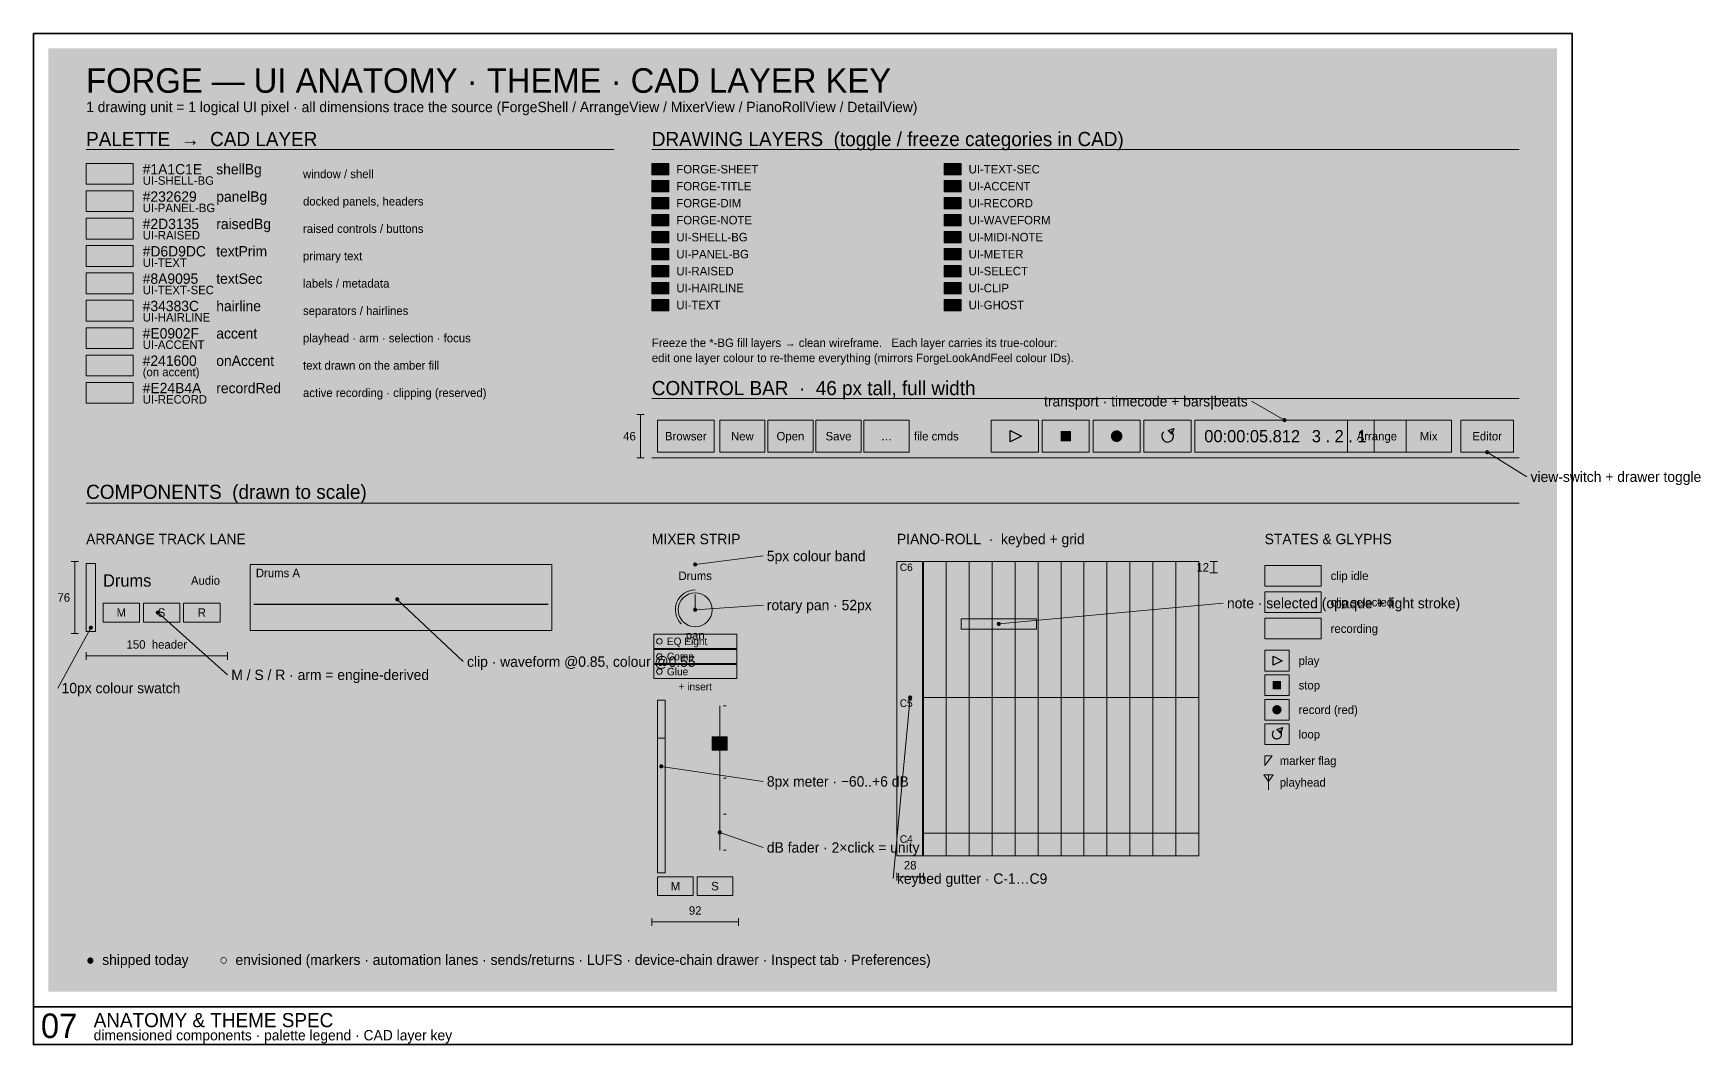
# Model space of a CAD drawing. Extents: x -16 to 3552, y -6016 to 16.
# Drawn here: x 1784 to 3552, y -4776 to -3704 of the extents above; entities that cross this region are included whole.
import ezdxf
from ezdxf.enums import TextEntityAlignment as Align

# ---------------------------------------------------------------- set-up
doc = ezdxf.new("R2010")
doc.units = 0
for name, color, linetype, lineweight, true_color in [('FORGE-DIM', 7, 'Continuous', 9, 0x9aa2a8), ('FORGE-NOTE', 7, 'Continuous', 13, 0x4fa3c7), ('FORGE-SHEET', 7, 'Continuous', 35, 0x9aa2a8), ('UI-ACCENT', 7, 'Continuous', 18, 0xe0902f), ('UI-CLIP', 7, 'Continuous', 13, 0x2d3135), ('UI-GHOST', 7, 'Continuous', 9, 0x555c62), ('UI-HAIRLINE', 7, 'Continuous', 9, 0x34383c), ('UI-RECORD', 7, 'Continuous', 18, 0xe24b4a)]:
    doc.layers.add(name, color=color, linetype=linetype, lineweight=lineweight, true_color=true_color)
for name, color, linetype, true_color in [('FORGE-TITLE', 7, 'Continuous', 0xd6d9dc), ('UI-METER', 7, 'Continuous', 0x57a963), ('UI-MIDI-NOTE', 7, 'Continuous', 0xe0902f), ('UI-PANEL-BG', 7, 'Continuous', 0x232629), ('UI-RAISED', 7, 'Continuous', 0x2d3135), ('UI-SHELL-BG', 7, 'Continuous', 0x1a1c1e), ('UI-TEXT', 7, 'Continuous', 0xd6d9dc), ('UI-TEXT-SEC', 7, 'Continuous', 0x8a9095), ('UI-WAVEFORM', 7, 'Continuous', 0x707b84)]:
    doc.layers.add(name, color=color, linetype=linetype, true_color=true_color)

msp = doc.modelspace()

# ---------------------------------------------------------------- hatches: boundary and pattern name
at = {"layer": 'FORGE-NOTE'}
h = msp.add_hatch(color=256, dxfattribs=at)
h.dxf.hatch_style = 1
edge = h.paths.add_edge_path()
edge.add_arc((3111, -4114), 2.2, 0, 360)
h = msp.add_hatch(color=256, dxfattribs=at)
h.dxf.hatch_style = 1
edge = h.paths.add_edge_path()
edge.add_arc((3326, -4148), 2.2, 0, 360)
h = msp.add_hatch(color=256, dxfattribs=at)
h.dxf.hatch_style = 1
edge = h.paths.add_edge_path()
edge.add_arc((2486, -4267), 2.2, 0, 360)
h = msp.add_hatch(color=256, dxfattribs=at)
h.dxf.hatch_style = 1
edge = h.paths.add_edge_path()
edge.add_arc((2170, -4304), 2.2, 0, 360)
h = msp.add_hatch(color=256, dxfattribs=at)
h.dxf.hatch_style = 1
edge = h.paths.add_edge_path()
edge.add_arc((2486, -4315), 2.2, 0, 360)
h = msp.add_hatch(color=256, dxfattribs=at)
h.dxf.hatch_style = 1
edge = h.paths.add_edge_path()
edge.add_arc((1845, -4334), 2.2, 0, 360)
h = msp.add_hatch(color=256, dxfattribs=at)
h.dxf.hatch_style = 1
edge = h.paths.add_edge_path()
edge.add_arc((1916, -4318), 2.2, 0, 360)
h = msp.add_hatch(color=256, dxfattribs=at)
h.dxf.hatch_style = 1
edge = h.paths.add_edge_path()
edge.add_arc((2808, -4330), 2.2, 0, 360)
h = msp.add_hatch(color=256, dxfattribs=at)
h.dxf.hatch_style = 1
edge = h.paths.add_edge_path()
edge.add_arc((2714, -4408), 2.2, 0, 360)
h = msp.add_hatch(color=256, dxfattribs=at)
h.dxf.hatch_style = 1
edge = h.paths.add_edge_path()
edge.add_arc((2450, -4481), 2.2, 0, 360)
h = msp.add_hatch(color=256, dxfattribs=at)
h.dxf.hatch_style = 1
edge = h.paths.add_edge_path()
edge.add_arc((2512, -4551), 2.2, 0, 360)
at = {"layer": 'UI-ACCENT'}
h = msp.add_hatch(color=256, dxfattribs=at)
h.dxf.hatch_style = 1
h.paths.add_polyline_path([(3178, -4114), (3240, -4114), (3240, -4148), (3178, -4148)])
at = {"layer": 'UI-CLIP', "true_color": 0x1a1c1e}
h = msp.add_hatch(color=7, dxfattribs=at)
h.dxf.hatch_style = 1
h.paths.add_polyline_path([(1840, -3842), (1890, -3842), (1890, -3864), (1840, -3864)])
at = {"layer": 'UI-CLIP', "true_color": 0x9aa2a8}
h = msp.add_hatch(color=7, dxfattribs=at)
h.dxf.hatch_style = 1
h.paths.add_polyline_path([(2440, -3842), (2458, -3842), (2458, -3854), (2440, -3854)])
at = {"layer": 'UI-CLIP', "true_color": 0x8a9095}
h = msp.add_hatch(color=7, dxfattribs=at)
h.dxf.hatch_style = 1
h.paths.add_polyline_path([(2750, -3842), (2768, -3842), (2768, -3854), (2750, -3854)])
at = {"layer": 'UI-CLIP', "true_color": 0x232629}
h = msp.add_hatch(color=7, dxfattribs=at)
h.dxf.hatch_style = 1
h.paths.add_polyline_path([(1840, -3871), (1890, -3871), (1890, -3893), (1840, -3893)])
at = {"layer": 'UI-CLIP', "true_color": 0xd6d9dc}
h = msp.add_hatch(color=7, dxfattribs=at)
h.dxf.hatch_style = 1
h.paths.add_polyline_path([(2440, -3860), (2458, -3860), (2458, -3872), (2440, -3872)])
at = {"layer": 'UI-CLIP', "true_color": 0xe0902f}
h = msp.add_hatch(color=7, dxfattribs=at)
h.dxf.hatch_style = 1
h.paths.add_polyline_path([(2750, -3860), (2768, -3860), (2768, -3872), (2750, -3872)])
at = {"layer": 'UI-CLIP', "true_color": 0x9aa2a8}
h = msp.add_hatch(color=7, dxfattribs=at)
h.dxf.hatch_style = 1
h.paths.add_polyline_path([(2440, -3878), (2458, -3878), (2458, -3890), (2440, -3890)])
at = {"layer": 'UI-CLIP', "true_color": 0xe24b4a}
h = msp.add_hatch(color=7, dxfattribs=at)
h.dxf.hatch_style = 1
h.paths.add_polyline_path([(2750, -3878), (2768, -3878), (2768, -3890), (2750, -3890)])
at = {"layer": 'UI-CLIP', "true_color": 0x2d3135}
h = msp.add_hatch(color=7, dxfattribs=at)
h.dxf.hatch_style = 1
h.paths.add_polyline_path([(1840, -3900), (1890, -3900), (1890, -3922), (1840, -3922)])
at = {"layer": 'UI-CLIP', "true_color": 0x4fa3c7}
h = msp.add_hatch(color=7, dxfattribs=at)
h.dxf.hatch_style = 1
h.paths.add_polyline_path([(2440, -3896), (2458, -3896), (2458, -3908), (2440, -3908)])
at = {"layer": 'UI-CLIP', "true_color": 0x707b84}
h = msp.add_hatch(color=7, dxfattribs=at)
h.dxf.hatch_style = 1
h.paths.add_polyline_path([(2750, -3896), (2768, -3896), (2768, -3908), (2750, -3908)])
at = {"layer": 'UI-CLIP', "true_color": 0x1a1c1e}
h = msp.add_hatch(color=7, dxfattribs=at)
h.dxf.hatch_style = 1
h.paths.add_polyline_path([(2440, -3914), (2458, -3914), (2458, -3926), (2440, -3926)])
at = {"layer": 'UI-CLIP', "true_color": 0xe0902f}
h = msp.add_hatch(color=7, dxfattribs=at)
h.dxf.hatch_style = 1
h.paths.add_polyline_path([(2750, -3914), (2768, -3914), (2768, -3926), (2750, -3926)])
at = {"layer": 'UI-CLIP', "true_color": 0xd6d9dc}
h = msp.add_hatch(color=7, dxfattribs=at)
h.dxf.hatch_style = 1
h.paths.add_polyline_path([(1840, -3929), (1890, -3929), (1890, -3951), (1840, -3951)])
at = {"layer": 'UI-CLIP', "true_color": 0x232629}
h = msp.add_hatch(color=7, dxfattribs=at)
h.dxf.hatch_style = 1
h.paths.add_polyline_path([(2440, -3932), (2458, -3932), (2458, -3944), (2440, -3944)])
at = {"layer": 'UI-CLIP', "true_color": 0x57a963}
h = msp.add_hatch(color=7, dxfattribs=at)
h.dxf.hatch_style = 1
h.paths.add_polyline_path([(2750, -3932), (2768, -3932), (2768, -3944), (2750, -3944)])
at = {"layer": 'UI-CLIP', "true_color": 0x8a9095}
h = msp.add_hatch(color=7, dxfattribs=at)
h.dxf.hatch_style = 1
h.paths.add_polyline_path([(1840, -3958), (1890, -3958), (1890, -3980), (1840, -3980)])
at = {"layer": 'UI-CLIP', "true_color": 0x2d3135}
h = msp.add_hatch(color=7, dxfattribs=at)
h.dxf.hatch_style = 1
h.paths.add_polyline_path([(2440, -3950), (2458, -3950), (2458, -3962), (2440, -3962)])
at = {"layer": 'UI-CLIP', "true_color": 0xe0902f}
h = msp.add_hatch(color=7, dxfattribs=at)
h.dxf.hatch_style = 1
h.paths.add_polyline_path([(2750, -3950), (2768, -3950), (2768, -3962), (2750, -3962)])
at = {"layer": 'UI-CLIP', "true_color": 0x34383c}
h = msp.add_hatch(color=7, dxfattribs=at)
h.dxf.hatch_style = 1
h.paths.add_polyline_path([(2440, -3968), (2458, -3968), (2458, -3980), (2440, -3980)])
at = {"layer": 'UI-CLIP', "true_color": 0x2d3135}
h = msp.add_hatch(color=7, dxfattribs=at)
h.dxf.hatch_style = 1
h.paths.add_polyline_path([(2750, -3968), (2768, -3968), (2768, -3980), (2750, -3980)])
at = {"layer": 'UI-CLIP', "true_color": 0x34383c}
h = msp.add_hatch(color=7, dxfattribs=at)
h.dxf.hatch_style = 1
h.paths.add_polyline_path([(1840, -3987), (1890, -3987), (1890, -4009), (1840, -4009)])
at = {"layer": 'UI-CLIP', "true_color": 0xd6d9dc}
h = msp.add_hatch(color=7, dxfattribs=at)
h.dxf.hatch_style = 1
h.paths.add_polyline_path([(2440, -3986), (2458, -3986), (2458, -3998), (2440, -3998)])
at = {"layer": 'UI-CLIP', "true_color": 0x555c62}
h = msp.add_hatch(color=7, dxfattribs=at)
h.dxf.hatch_style = 1
h.paths.add_polyline_path([(2750, -3986), (2768, -3986), (2768, -3998), (2750, -3998)])
at = {"layer": 'UI-CLIP', "true_color": 0xe0902f}
h = msp.add_hatch(color=7, dxfattribs=at)
h.dxf.hatch_style = 1
h.paths.add_polyline_path([(1840, -4016), (1890, -4016), (1890, -4038), (1840, -4038)])
at = {"layer": 'UI-CLIP', "true_color": 0x241600}
h = msp.add_hatch(color=7, dxfattribs=at)
h.dxf.hatch_style = 1
h.paths.add_polyline_path([(1840, -4045), (1890, -4045), (1890, -4067), (1840, -4067)])
at = {"layer": 'UI-CLIP', "true_color": 0xe24b4a}
h = msp.add_hatch(color=7, dxfattribs=at)
h.dxf.hatch_style = 1
h.paths.add_polyline_path([(1840, -4074), (1890, -4074), (1890, -4096), (1840, -4096)])
at = {"layer": 'UI-CLIP', "true_color": 0x222528}
h = msp.add_hatch(color=7, dxfattribs=at)
h.dxf.hatch_style = 1
h.paths.add_polyline_path([(1840, -4264), (2360, -4264), (2360, -4340), (1840, -4340)])
at = {"layer": 'UI-CLIP', "true_color": 0xc86e3c}
h = msp.add_hatch(color=7, dxfattribs=at)
h.dxf.hatch_style = 1
h.paths.add_polyline_path([(1840, -4266), (1850, -4266), (1850, -4338), (1840, -4338)])
at = {"layer": 'UI-CLIP', "true_color": 0x6a462a}
h = msp.add_hatch(color=7, dxfattribs=at)
h.dxf.hatch_style = 1
h.paths.add_polyline_path([(2014, -4267), (2334, -4267), (2334, -4337), (2014, -4337)])
at = {"layer": 'UI-CLIP', "true_color": 0xc86e3c}
h = msp.add_hatch(color=7, dxfattribs=at)
h.dxf.hatch_style = 1
h.paths.add_polyline_path([(2440, -4264), (2532, -4264), (2532, -4269), (2440, -4269)])
at = {"layer": 'UI-CLIP', "true_color": 0x6a462a}
h = msp.add_hatch(color=7, dxfattribs=at)
h.dxf.hatch_style = 1
h.paths.add_polyline_path([(3090, -4268), (3150, -4268), (3150, -4290), (3090, -4290)])
h = msp.add_hatch(color=7, dxfattribs=at)
h.dxf.hatch_style = 1
h.paths.add_polyline_path([(3090, -4296), (3150, -4296), (3150, -4318), (3090, -4318)])
at = {"layer": 'UI-CLIP', "true_color": 0x522424}
h = msp.add_hatch(color=7, dxfattribs=at)
h.dxf.hatch_style = 1
h.paths.add_polyline_path([(3090, -4324), (3150, -4324), (3150, -4346), (3090, -4346)])
at = {"layer": 'UI-METER', "true_color": 0x57a963}
h = msp.add_hatch(color=7, dxfattribs=at)
h.dxf.hatch_style = 1
h.paths.add_polyline_path([(2447, -4484.2), (2453, -4484.2), (2453, -4594), (2447, -4594)])
at = {"layer": 'UI-MIDI-NOTE', "true_color": 0xe0902f}
h = msp.add_hatch(color=7, dxfattribs=at)
h.dxf.hatch_style = 1
h.paths.add_polyline_path([(2768, -4324.5), (2848, -4324.5), (2848, -4335.5), (2768, -4335.5)])
at = {"layer": 'UI-MIDI-NOTE', "true_color": 0xc0823e}
h = msp.add_hatch(color=7, dxfattribs=at)
h.dxf.hatch_style = 1
h.paths.add_polyline_path([(2858, -4348.5), (2902, -4348.5), (2902, -4359.5), (2858, -4359.5)])
h = msp.add_hatch(color=7, dxfattribs=at)
h.dxf.hatch_style = 1
h.paths.add_polyline_path([(2768, -4372.5), (2824, -4372.5), (2824, -4383.5), (2768, -4383.5)])
at = {"layer": 'UI-PANEL-BG'}
h = msp.add_hatch(color=256, dxfattribs=at)
h.dxf.hatch_style = 1
h.paths.add_polyline_path([(2440, -4108), (3360, -4108), (3360, -4154), (2440, -4154)])
h = msp.add_hatch(color=256, dxfattribs=at)
h.dxf.hatch_style = 1
h.paths.add_polyline_path([(1840, -4264), (1990, -4264), (1990, -4340), (1840, -4340)])
h = msp.add_hatch(color=256, dxfattribs=at)
h.dxf.hatch_style = 1
h.paths.add_polyline_path([(2440, -4269), (2532, -4269), (2532, -4289), (2440, -4289)])
h = msp.add_hatch(color=256, dxfattribs=at)
h.dxf.hatch_style = 1
h.paths.add_polyline_path([(2442, -4341), (2530, -4341), (2530, -4356), (2442, -4356)])
h = msp.add_hatch(color=256, dxfattribs=at)
h.dxf.hatch_style = 1
h.paths.add_polyline_path([(2442, -4357), (2530, -4357), (2530, -4372), (2442, -4372)])
h = msp.add_hatch(color=256, dxfattribs=at)
h.dxf.hatch_style = 1
h.paths.add_polyline_path([(2442, -4373), (2530, -4373), (2530, -4388), (2442, -4388)])
h = msp.add_hatch(color=256, dxfattribs=at)
h.dxf.hatch_style = 1
h.paths.add_polyline_path([(2446, -4411), (2454, -4411), (2454, -4594), (2446, -4594)])
at = {"layer": 'UI-RAISED'}
h = msp.add_hatch(color=256, dxfattribs=at)
h.dxf.hatch_style = 1
h.paths.add_polyline_path([(2446, -4114), (2506, -4114), (2506, -4148), (2446, -4148)])
h = msp.add_hatch(color=256, dxfattribs=at)
h.dxf.hatch_style = 1
h.paths.add_polyline_path([(2512, -4114), (2560, -4114), (2560, -4148), (2512, -4148)])
h = msp.add_hatch(color=256, dxfattribs=at)
h.dxf.hatch_style = 1
h.paths.add_polyline_path([(2563, -4114), (2611, -4114), (2611, -4148), (2563, -4148)])
h = msp.add_hatch(color=256, dxfattribs=at)
h.dxf.hatch_style = 1
h.paths.add_polyline_path([(2614, -4114), (2662, -4114), (2662, -4148), (2614, -4148)])
h = msp.add_hatch(color=256, dxfattribs=at)
h.dxf.hatch_style = 1
h.paths.add_polyline_path([(2665, -4114), (2713, -4114), (2713, -4148), (2665, -4148)])
h = msp.add_hatch(color=256, dxfattribs=at)
h.dxf.hatch_style = 1
h.paths.add_polyline_path([(2800, -4114), (2850, -4114), (2850, -4148), (2800, -4148)])
h = msp.add_hatch(color=256, dxfattribs=at)
h.dxf.hatch_style = 1
h.paths.add_polyline_path([(2854, -4114), (2904, -4114), (2904, -4148), (2854, -4148)])
h = msp.add_hatch(color=256, dxfattribs=at)
h.dxf.hatch_style = 1
h.paths.add_polyline_path([(2908, -4114), (2958, -4114), (2958, -4148), (2908, -4148)])
h = msp.add_hatch(color=256, dxfattribs=at)
h.dxf.hatch_style = 1
h.paths.add_polyline_path([(2962, -4114), (3012, -4114), (3012, -4148), (2962, -4148)])
h = msp.add_hatch(color=256, dxfattribs=at)
h.dxf.hatch_style = 1
h.paths.add_polyline_path([(3016, -4114), (3206, -4114), (3206, -4148), (3016, -4148)])
h = msp.add_hatch(color=256, dxfattribs=at)
h.dxf.hatch_style = 1
h.paths.add_polyline_path([(3240, -4114), (3288, -4114), (3288, -4148), (3240, -4148)])
h = msp.add_hatch(color=256, dxfattribs=at)
h.dxf.hatch_style = 1
h.paths.add_polyline_path([(3298, -4114), (3354, -4114), (3354, -4148), (3298, -4148)])
h = msp.add_hatch(color=256, dxfattribs=at)
h.dxf.hatch_style = 1
edge = h.paths.add_edge_path()
edge.add_arc((2486, -4315), 18, 0, 360)
h = msp.add_hatch(color=256, dxfattribs=at)
h.dxf.hatch_style = 1
h.paths.add_polyline_path([(2728, -4288), (3020, -4288), (3020, -4300), (2728, -4300)])
h = msp.add_hatch(color=256, dxfattribs=at)
h.dxf.hatch_style = 1
h.paths.add_polyline_path([(1858, -4308), (1896.7, -4308), (1896.7, -4328), (1858, -4328)])
h = msp.add_hatch(color=256, dxfattribs=at)
h.dxf.hatch_style = 1
h.paths.add_polyline_path([(1900.7, -4308), (1939.3, -4308), (1939.3, -4328), (1900.7, -4328)])
h = msp.add_hatch(color=256, dxfattribs=at)
h.dxf.hatch_style = 1
h.paths.add_polyline_path([(1943.3, -4308), (1982, -4308), (1982, -4328), (1943.3, -4328)])
h = msp.add_hatch(color=256, dxfattribs=at)
h.dxf.hatch_style = 1
h.paths.add_polyline_path([(2728, -4312), (3020, -4312), (3020, -4324), (2728, -4324)])
h = msp.add_hatch(color=256, dxfattribs=at)
h.dxf.hatch_style = 1
h.paths.add_polyline_path([(2728, -4336), (3020, -4336), (3020, -4348), (2728, -4348)])
h = msp.add_hatch(color=256, dxfattribs=at)
h.dxf.hatch_style = 1
h.paths.add_polyline_path([(3090, -4358), (3116, -4358), (3116, -4380), (3090, -4380)])
h = msp.add_hatch(color=256, dxfattribs=at)
h.dxf.hatch_style = 1
h.paths.add_polyline_path([(2728, -4372), (3020, -4372), (3020, -4384), (2728, -4384)])
h = msp.add_hatch(color=256, dxfattribs=at)
h.dxf.hatch_style = 1
h.paths.add_polyline_path([(3090, -4384), (3116, -4384), (3116, -4406), (3090, -4406)])
h = msp.add_hatch(color=256, dxfattribs=at)
h.dxf.hatch_style = 1
h.paths.add_polyline_path([(2442, -4389), (2530, -4389), (2530, -4404), (2442, -4404)])
h = msp.add_hatch(color=256, dxfattribs=at)
h.dxf.hatch_style = 1
h.paths.add_polyline_path([(2728, -4396), (3020, -4396), (3020, -4408), (2728, -4408)])
h = msp.add_hatch(color=256, dxfattribs=at)
h.dxf.hatch_style = 1
h.paths.add_polyline_path([(3090, -4410), (3116, -4410), (3116, -4432), (3090, -4432)])
h = msp.add_hatch(color=256, dxfattribs=at)
h.dxf.hatch_style = 1
h.paths.add_polyline_path([(2728, -4432), (3020, -4432), (3020, -4444), (2728, -4444)])
h = msp.add_hatch(color=256, dxfattribs=at)
h.dxf.hatch_style = 1
h.paths.add_polyline_path([(3090, -4436), (3116, -4436), (3116, -4458), (3090, -4458)])
h = msp.add_hatch(color=256, dxfattribs=at)
h.dxf.hatch_style = 1
h.paths.add_polyline_path([(2504, -4449.8), (2520, -4449.8), (2520, -4463.8), (2504, -4463.8)])
h = msp.add_hatch(color=256, dxfattribs=at)
h.dxf.hatch_style = 1
h.paths.add_polyline_path([(2728, -4456), (3020, -4456), (3020, -4468), (2728, -4468)])
h = msp.add_hatch(color=256, dxfattribs=at)
h.dxf.hatch_style = 1
h.paths.add_polyline_path([(2728, -4480), (3020, -4480), (3020, -4492), (2728, -4492)])
h = msp.add_hatch(color=256, dxfattribs=at)
h.dxf.hatch_style = 1
h.paths.add_polyline_path([(2728, -4516), (3020, -4516), (3020, -4528), (2728, -4528)])
h = msp.add_hatch(color=256, dxfattribs=at)
h.dxf.hatch_style = 1
h.paths.add_polyline_path([(2728, -4540), (3020, -4540), (3020, -4552), (2728, -4552)])
h = msp.add_hatch(color=256, dxfattribs=at)
h.dxf.hatch_style = 1
h.paths.add_polyline_path([(2446, -4598), (2484, -4598), (2484, -4618), (2446, -4618)])
h = msp.add_hatch(color=256, dxfattribs=at)
h.dxf.hatch_style = 1
h.paths.add_polyline_path([(2488, -4598), (2526, -4598), (2526, -4618), (2488, -4618)])
at = {"layer": 'UI-RECORD'}
h = msp.add_hatch(color=256, dxfattribs=at)
h.dxf.hatch_style = 1
edge = h.paths.add_edge_path()
edge.add_arc((2933, -4131), 6.2, 0, 360)
h = msp.add_hatch(color=256, dxfattribs=at)
h.dxf.hatch_style = 1
edge = h.paths.add_edge_path()
edge.add_arc((3103, -4421), 4.96, 0, 360)
at = {"layer": 'UI-SHELL-BG'}
h = msp.add_hatch(color=256, dxfattribs=at)
h.dxf.hatch_style = 1
h.paths.add_polyline_path([(1800, -3720), (3400, -3720), (3400, -4720), (1800, -4720)])
h = msp.add_hatch(color=256, dxfattribs=at)
h.dxf.hatch_style = 1
h.paths.add_polyline_path([(2440, -4264), (2532, -4264), (2532, -4624), (2440, -4624)])
h = msp.add_hatch(color=256, dxfattribs=at)
h.dxf.hatch_style = 1
h.paths.add_polyline_path([(2700, -4264), (2728, -4264), (2728, -4576), (2700, -4576)])
at = {"layer": 'UI-TEXT'}
h = msp.add_hatch(color=256, dxfattribs=at)
h.dxf.hatch_style = 1
h.paths.add_polyline_path([(2873.5, -4125.5), (2884.5, -4125.5), (2884.5, -4136.5), (2873.5, -4136.5)])
h = msp.add_hatch(color=256, dxfattribs=at)
h.dxf.hatch_style = 1
h.paths.add_polyline_path([(3098.6, -4390.6), (3107.4, -4390.6), (3107.4, -4399.4), (3098.6, -4399.4)])
at = {"layer": 'UI-WAVEFORM'}
h = msp.add_hatch(color=256, dxfattribs=at)
h.dxf.hatch_style = 1
h.paths.add_polyline_path([(2018, -4305.4), (2021, -4303.9), (2024, -4303.5), (2027, -4303.1), (2030, -4302.6), (2033, -4302.2), (2036, -4301.8), (2039, -4300.7), (2042, -4300.4), (2045, -4299.9), (2048, -4298.5), (2051, -4298.2), (2054, -4297.2), (2057, -4296.9), (2060, -4296.3), (2063, -4296.6), (2066, -4295.6), (2069, -4294.4), (2072, -4294.3), (2075, -4293.5), (2078, -4293.1), (2081, -4294.3), (2084, -4293), (2087, -4292.6), (2090, -4293.1), (2093, -4294.1), (2096, -4292.2), (2099, -4292.3), (2102, -4291.6), (2105, -4290.9), (2108, -4291), (2111, -4290.5), (2114, -4291.8), (2117, -4291.4), (2120, -4292.3), (2123, -4291.6), (2126, -4291.5), (2129, -4293.6), (2132, -4294.6), (2135, -4295.2), (2138, -4294), (2141, -4294.8), (2144, -4295), (2147, -4296), (2150, -4296.4), (2153, -4297), (2156, -4297.7), (2159, -4298), (2162, -4298.5), (2165, -4298.8), (2168, -4299.4), (2171, -4300), (2174, -4300.7), (2177, -4301.4), (2180, -4302.2), (2183, -4302.5), (2186, -4302.2), (2189, -4301.7), (2192, -4301), (2195, -4300.5), (2198, -4299.8), (2201, -4299.7), (2204, -4298.6), (2207, -4298.1), (2210, -4297.9), (2213, -4298), (2216, -4296.4), (2219, -4295.1), (2222, -4295.9), (2225, -4294.7), (2228, -4294.7), (2231, -4295.1), (2234, -4294.8), (2237, -4293.4), (2240, -4292.2), (2243, -4293.7), (2246, -4292.8), (2249, -4293.9), (2252, -4292.5), (2255, -4292.8), (2258, -4291.5), (2261, -4290.5), (2264, -4291.4), (2267, -4290.5), (2270, -4292), (2273, -4293.4), (2276, -4292.9), (2279, -4294.2), (2282, -4294.5), (2285, -4294.3), (2288, -4293.9), (2291, -4294.9), (2294, -4295.8), (2297, -4294.8), (2300, -4295.6), (2303, -4295.2), (2306, -4295.3), (2309, -4296.5), (2312, -4297.3), (2315, -4297.9), (2318, -4298.3), (2321, -4299), (2324, -4299.6), (2327, -4300.3), (2330, -4300.8), (2330, -4317.2), (2327, -4317.7), (2324, -4318.4), (2321, -4319), (2318, -4319.7), (2315, -4320.1), (2312, -4320.7), (2309, -4321.5), (2306, -4322.7), (2303, -4322.8), (2300, -4322.4), (2297, -4323.2), (2294, -4322.2), (2291, -4323.1), (2288, -4324.1), (2285, -4323.7), (2282, -4323.5), (2279, -4323.8), (2276, -4325.1), (2273, -4324.6), (2270, -4326), (2267, -4327.5), (2264, -4326.6), (2261, -4327.5), (2258, -4326.5), (2255, -4325.2), (2252, -4325.5), (2249, -4324.1), (2246, -4325.2), (2243, -4324.3), (2240, -4325.8), (2237, -4324.6), (2234, -4323.2), (2231, -4322.9), (2228, -4323.3), (2225, -4323.3), (2222, -4322.1), (2219, -4322.9), (2216, -4321.6), (2213, -4320), (2210, -4320.1), (2207, -4319.9), (2204, -4319.4), (2201, -4318.3), (2198, -4318.2), (2195, -4317.5), (2192, -4317), (2189, -4316.3), (2186, -4315.8), (2183, -4315.5), (2180, -4315.8), (2177, -4316.6), (2174, -4317.3), (2171, -4318), (2168, -4318.6), (2165, -4319.2), (2162, -4319.5), (2159, -4320), (2156, -4320.3), (2153, -4321), (2150, -4321.6), (2147, -4322), (2144, -4323), (2141, -4323.2), (2138, -4324), (2135, -4322.8), (2132, -4323.4), (2129, -4324.4), (2126, -4326.5), (2123, -4326.4), (2120, -4325.7), (2117, -4326.6), (2114, -4326.2), (2111, -4327.5), (2108, -4327), (2105, -4327.1), (2102, -4326.4), (2099, -4325.7), (2096, -4325.8), (2093, -4323.9), (2090, -4324.9), (2087, -4325.4), (2084, -4325), (2081, -4323.7), (2078, -4324.9), (2075, -4324.5), (2072, -4323.7), (2069, -4323.6), (2066, -4322.4), (2063, -4321.4), (2060, -4321.7), (2057, -4321.1), (2054, -4320.8), (2051, -4319.8), (2048, -4319.5), (2045, -4318.1), (2042, -4317.6), (2039, -4317.3), (2036, -4316.2), (2033, -4315.8), (2030, -4315.4), (2027, -4314.9), (2024, -4314.5), (2021, -4314.1), (2018, -4312.6)])

# ---------------------------------------------------------------- linework, layer by layer
at = {"layer": 'FORGE-DIM'}
for p, q in [((2424, -4108), (2432, -4108)), ((2428, -4108), (2428, -4154)), ((2424, -4154), (2432, -4154)), ((1824, -4264), (1832, -4264)), ((1828, -4264), (1828, -4340)), ((3032, -4264), (3040, -4264)), ((3032, -4276), (3040, -4276)), ((3036, -4264), (3036, -4276)), ((1824, -4340), (1832, -4340)), ((1840, -4360), (1840, -4368)), ((1840, -4364), (1990, -4364)), ((1990, -4360), (1990, -4368)), ((2700, -4594), (2700, -4602)), ((2728, -4594), (2728, -4602)), ((2700, -4598), (2728, -4598)), ((2440, -4642), (2440, -4650)), ((2440, -4646), (2532, -4646)), ((2532, -4642), (2532, -4650))]:
    msp.add_line(p, q, dxfattribs=at)
at = {"layer": 'FORGE-NOTE'}
for p, q in [((3111, -4114), (3076, -4094)), ((3326, -4148), (3368, -4174)), ((2486, -4267), (2558, -4258)), ((2170, -4304), (2240, -4370)), ((2486, -4315), (2558, -4310)), ((2808, -4330), (3046, -4308)), ((1916, -4318), (1990, -4384)), ((1845, -4334), (1810, -4398)), ((2714, -4408), (2696, -4600)), ((2450, -4481), (2558, -4497)), ((2512, -4551), (2558, -4567))]:
    msp.add_line(p, q, dxfattribs=at)
at = {"layer": 'FORGE-SHEET'}
msp.add_line((1784, -4736), (3416, -4736), dxfattribs=at)
msp.add_lwpolyline([(1784, -3704), (3416, -3704), (3416, -4776), (1784, -4776)], close=True, dxfattribs=at)
at = {"layer": 'UI-ACCENT'}
for p, q in [((2486, -4315), (2486, -4299)), ((2446, -4451.3), (2454, -4451.3)), ((2505, -4456.8), (2519, -4456.8)), ((3094, -4490), (3094, -4506))]:
    msp.add_line(p, q, dxfattribs=at)
for points in [[(2504, -4449.8), (2520, -4449.8), (2520, -4463.8), (2504, -4463.8)], [(3090, -4470), (3098, -4470), (3090, -4480)], [(3089, -4490), (3099, -4490), (3094, -4497)]]:
    msp.add_lwpolyline(points, close=True, dxfattribs=at)
for centre in [(2448, -4348.5), (2448, -4364.5), (2448, -4380.5)]:
    msp.add_circle(centre, 3, dxfattribs=at)
msp.add_arc((2486, -4315), 21, 90, 225, dxfattribs=at)
at = {"layer": 'UI-GHOST'}
for p, q in [((2752.3, -4264), (2752.3, -4576)), ((2776.7, -4264), (2776.7, -4576)), ((2801, -4264), (2801, -4576)), ((2849.7, -4264), (2849.7, -4576)), ((2874, -4264), (2874, -4576)), ((2898.3, -4264), (2898.3, -4576)), ((2947, -4264), (2947, -4576)), ((2971.3, -4264), (2971.3, -4576)), ((2995.7, -4264), (2995.7, -4576))]:
    msp.add_line(p, q, dxfattribs=at)
at = {"layer": 'UI-HAIRLINE'}
for p, q in [((1840, -3827), (2400, -3827)), ((2440, -3827), (3360, -3827)), ((2440, -4091), (3360, -4091)), ((2440, -4154), (3360, -4154)), ((1840, -4202), (3360, -4202)), ((2727, -4264), (2727, -4576)), ((2728, -4264), (3020, -4264)), ((2728, -4264), (2728, -4576)), ((2825.3, -4264), (2825.3, -4576)), ((2922.7, -4264), (2922.7, -4576)), ((3020, -4264), (3020, -4576)), ((2512, -4417), (2512, -4570)), ((2516, -4417), (2519, -4417)), ((2728, -4408), (3020, -4408)), ((2516, -4455.2), (2519, -4455.2)), ((2516, -4493.5), (2519, -4493.5)), ((2516, -4531.8), (2519, -4531.8)), ((2728, -4552), (3020, -4552)), ((2516, -4570), (2519, -4570))]:
    msp.add_line(p, q, dxfattribs=at)
for points in [[(1840, -3842), (1890, -3842), (1890, -3864), (1840, -3864)], [(2440, -3842), (2458, -3842), (2458, -3854), (2440, -3854)], [(2750, -3842), (2768, -3842), (2768, -3854), (2750, -3854)], [(1840, -3871), (1890, -3871), (1890, -3893), (1840, -3893)], [(2440, -3860), (2458, -3860), (2458, -3872), (2440, -3872)], [(2750, -3860), (2768, -3860), (2768, -3872), (2750, -3872)], [(2440, -3878), (2458, -3878), (2458, -3890), (2440, -3890)], [(2750, -3878), (2768, -3878), (2768, -3890), (2750, -3890)], [(1840, -3900), (1890, -3900), (1890, -3922), (1840, -3922)], [(2440, -3896), (2458, -3896), (2458, -3908), (2440, -3908)], [(2750, -3896), (2768, -3896), (2768, -3908), (2750, -3908)], [(2440, -3914), (2458, -3914), (2458, -3926), (2440, -3926)], [(2750, -3914), (2768, -3914), (2768, -3926), (2750, -3926)], [(1840, -3929), (1890, -3929), (1890, -3951), (1840, -3951)], [(2440, -3932), (2458, -3932), (2458, -3944), (2440, -3944)], [(2750, -3932), (2768, -3932), (2768, -3944), (2750, -3944)], [(1840, -3958), (1890, -3958), (1890, -3980), (1840, -3980)], [(2440, -3950), (2458, -3950), (2458, -3962), (2440, -3962)], [(2750, -3950), (2768, -3950), (2768, -3962), (2750, -3962)], [(2440, -3968), (2458, -3968), (2458, -3980), (2440, -3980)], [(2750, -3968), (2768, -3968), (2768, -3980), (2750, -3980)], [(1840, -3987), (1890, -3987), (1890, -4009), (1840, -4009)], [(2440, -3986), (2458, -3986), (2458, -3998), (2440, -3998)], [(2750, -3986), (2768, -3986), (2768, -3998), (2750, -3998)], [(1840, -4016), (1890, -4016), (1890, -4038), (1840, -4038)], [(1840, -4045), (1890, -4045), (1890, -4067), (1840, -4067)], [(1840, -4074), (1890, -4074), (1890, -4096), (1840, -4096)], [(2446, -4114), (2506, -4114), (2506, -4148), (2446, -4148)], [(2512, -4114), (2560, -4114), (2560, -4148), (2512, -4148)], [(2563, -4114), (2611, -4114), (2611, -4148), (2563, -4148)], [(2614, -4114), (2662, -4114), (2662, -4148), (2614, -4148)], [(2665, -4114), (2713, -4114), (2713, -4148), (2665, -4148)], [(2800, -4114), (2850, -4114), (2850, -4148), (2800, -4148)], [(2854, -4114), (2904, -4114), (2904, -4148), (2854, -4148)], [(2908, -4114), (2958, -4114), (2958, -4148), (2908, -4148)], [(2962, -4114), (3012, -4114), (3012, -4148), (2962, -4148)], [(3016, -4114), (3206, -4114), (3206, -4148), (3016, -4148)], [(3178, -4114), (3240, -4114), (3240, -4148), (3178, -4148)], [(3240, -4114), (3288, -4114), (3288, -4148), (3240, -4148)], [(3298, -4114), (3354, -4114), (3354, -4148), (3298, -4148)], [(1840, -4266), (1850, -4266), (1850, -4338), (1840, -4338)], [(2700, -4264), (3020, -4264), (3020, -4576), (2700, -4576)], [(1858, -4308), (1896.7, -4308), (1896.7, -4328), (1858, -4328)], [(1900.7, -4308), (1939.3, -4308), (1939.3, -4328), (1900.7, -4328)], [(1943.3, -4308), (1982, -4308), (1982, -4328), (1943.3, -4328)], [(2442, -4341), (2530, -4341), (2530, -4356), (2442, -4356)], [(2442, -4357), (2530, -4357), (2530, -4372), (2442, -4372)], [(3090, -4358), (3116, -4358), (3116, -4380), (3090, -4380)], [(2442, -4373), (2530, -4373), (2530, -4388), (2442, -4388)], [(3090, -4384), (3116, -4384), (3116, -4406), (3090, -4406)], [(2446, -4411), (2454, -4411), (2454, -4594), (2446, -4594)], [(3090, -4410), (3116, -4410), (3116, -4432), (3090, -4432)], [(3090, -4436), (3116, -4436), (3116, -4458), (3090, -4458)], [(2446, -4598), (2484, -4598), (2484, -4618), (2446, -4618)], [(2488, -4598), (2526, -4598), (2526, -4618), (2488, -4618)]]:
    msp.add_lwpolyline(points, close=True, dxfattribs=at)
at = {"layer": 'UI-HAIRLINE', "true_color": 0x101010}
for points in [[(2014, -4267), (2334, -4267), (2334, -4337), (2014, -4337)], [(3090, -4268), (3150, -4268), (3150, -4290), (3090, -4290)]]:
    msp.add_lwpolyline(points, close=True, dxfattribs=at)
at = {"layer": 'UI-HAIRLINE', "true_color": 0xe0902f}
msp.add_lwpolyline([(3090, -4296), (3150, -4296), (3150, -4318), (3090, -4318)], close=True, dxfattribs=at)
at = {"layer": 'UI-HAIRLINE', "true_color": 0xd6d9dc}
msp.add_lwpolyline([(2768, -4324.5), (2848, -4324.5), (2848, -4335.5), (2768, -4335.5)], close=True, dxfattribs=at)
at = {"layer": 'UI-HAIRLINE', "true_color": 0xe24b4a}
msp.add_lwpolyline([(3090, -4324), (3150, -4324), (3150, -4346), (3090, -4346)], close=True, dxfattribs=at)
at = {"layer": 'UI-HAIRLINE'}
msp.add_circle((2486, -4315), 18, dxfattribs=at)
at = {"layer": 'UI-TEXT'}
for points in [[(2820, -4125), (2832, -4131), (2820, -4137)], [(2987.6, -4124.9), (2993.6, -4122.9), (2991.6, -4128.9)], [(3099, -4364.2), (3108.6, -4369), (3099, -4373.8)], [(3102.8, -4441.9), (3108.8, -4439.9), (3106.8, -4445.9)]]:
    msp.add_lwpolyline(points, close=True, dxfattribs=at)
for centre, radius in [((2987, -4131), 6.2), ((3103, -4447), 4.96)]:
    msp.add_arc(centre, radius, 130, 55, dxfattribs=at)
at = {"layer": 'UI-WAVEFORM'}
msp.add_line((2018, -4309), (2330, -4309), dxfattribs=at)

# ---------------------------------------------------------------- texts
at = {"layer": 'FORGE-DIM'}
for s, p in [('46', (2423, -4131)), ('12', (3031, -4270)), ('76', (1823, -4302))]:
    msp.add_text(s, height=9, dxfattribs=at).set_placement(p, align=Align.MIDDLE_RIGHT)
for s, p in [('150  header', (1915, -4359)), ('28', (2714, -4593)), ('92', (2486, -4641))]:
    msp.add_text(s, height=9, dxfattribs=at).set_placement(p, align=Align.BOTTOM_CENTER)
msp.add_text('dimensioned components · palette legend · CAD layer key', height=11, dxfattribs=at).set_placement((1848, -4766), align=Align.MIDDLE_LEFT)
at = {"layer": 'FORGE-NOTE'}
msp.add_text('transport · timecode + bars|beats', height=11, dxfattribs=at).set_placement((3072, -4094), align=Align.MIDDLE_RIGHT)
for s, p in [('view-switch + drawer toggle', (3372, -4174)), ('5px colour band', (2562, -4258)), ('rotary pan · 52px', (2562, -4310)), ('note · selected (opaque + light stroke)', (3050, -4308)), ('clip · waveform @0.85, colour @0.55', (2244, -4370)), ('M / S / R · arm = engine-derived', (1994, -4384)), ('10px colour swatch', (1814, -4398)), ('8px meter · −60..+6 dB', (2562, -4497)), ('dB fader · 2×click = unity', (2562, -4567)), ('keybed gutter · C-1…C9', (2700, -4600))]:
    msp.add_text(s, height=11, dxfattribs=at).set_placement(p, align=Align.MIDDLE_LEFT)
at = {"layer": 'FORGE-TITLE'}
for s, height, p in [('07', 26, (1792, -4756)), ('ANATOMY & THEME SPEC', 15, (1848, -4750))]:
    msp.add_text(s, height=height, dxfattribs=at).set_placement(p, align=Align.MIDDLE_LEFT)
at = {"layer": 'UI-ACCENT'}
for s, height, p in [('FORGE — UI ANATOMY · THEME · CAD LAYER KEY', 26, (1840, -3754)), ('PALETTE  →  CAD LAYER', 15, (1840, -3816)), ('DRAWING LAYERS  (toggle / freeze categories in CAD)', 15, (2440, -3816)), ('CONTROL BAR  ·  46 px tall, full width', 15, (2440, -4080)), ('COMPONENTS  (drawn to scale)', 15, (1840, -4190))]:
    msp.add_text(s, height=height, dxfattribs=at).set_placement(p, align=Align.MIDDLE_LEFT)
msp.add_text('3 . 2 . 1', height=13, dxfattribs=at).set_placement((3198, -4131), align=Align.MIDDLE_RIGHT)
msp.add_text('+ insert', height=8, dxfattribs=at).set_placement((2486, -4396.5), align=Align.MIDDLE_CENTER)
at = {"layer": 'UI-TEXT'}
for s, height, p in [('#1A1C1E', 11, (1900, -3848)), ('shellBg', 11, (1978, -3848)), ('FORGE-SHEET', 9, (2466, -3848)), ('UI-TEXT-SEC', 9, (2776, -3848)), ('#232629', 11, (1900, -3877)), ('panelBg', 11, (1978, -3877)), ('FORGE-TITLE', 9, (2466, -3866)), ('UI-ACCENT', 9, (2776, -3866)), ('FORGE-DIM', 9, (2466, -3884)), ('UI-RECORD', 9, (2776, -3884)), ('#2D3135', 11, (1900, -3906)), ('raisedBg', 11, (1978, -3906)), ('FORGE-NOTE', 9, (2466, -3902)), ('UI-WAVEFORM', 9, (2776, -3902)), ('UI-SHELL-BG', 9, (2466, -3920)), ('UI-MIDI-NOTE', 9, (2776, -3920)), ('#D6D9DC', 11, (1900, -3935)), ('textPrim', 11, (1978, -3935)), ('UI-PANEL-BG', 9, (2466, -3938)), ('UI-METER', 9, (2776, -3938)), ('#8A9095', 11, (1900, -3964)), ('textSec', 11, (1978, -3964)), ('UI-RAISED', 9, (2466, -3956)), ('UI-SELECT', 9, (2776, -3956)), ('UI-HAIRLINE', 9, (2466, -3974)), ('UI-CLIP', 9, (2776, -3974)), ('#34383C', 11, (1900, -3993)), ('hairline', 11, (1978, -3993)), ('UI-TEXT', 9, (2466, -3992)), ('UI-GHOST', 9, (2776, -3992)), ('#E0902F', 11, (1900, -4022)), ('accent', 11, (1978, -4022)), ('#241600', 11, (1900, -4051)), ('onAccent', 11, (1978, -4051)), ('#E24B4A', 11, (1900, -4080)), ('recordRed', 11, (1978, -4080)), ('00:00:05.812', 13, (3026, -4131)), ('ARRANGE TRACK LANE', 11, (1840, -4240)), ('MIXER STRIP', 11, (2440, -4240)), ('PIANO-ROLL  ·  keybed + grid', 11, (2700, -4240)), ('STATES & GLYPHS', 11, (3090, -4240)), ('Drums', 13, (1858, -4284)), ('Drums A', 9, (2020, -4276)), ('EQ Eight', 8, (2456, -4348.5)), ('Comp', 8, (2456, -4364.5)), ('Glue', 8, (2456, -4380.5))]:
    msp.add_text(s, height=height, dxfattribs=at).set_placement(p, align=Align.MIDDLE_LEFT)
for s, p in [('Browser', (2476, -4131)), ('New', (2536, -4131)), ('Open', (2587, -4131)), ('Save', (2638, -4131)), ('…', (2689, -4131)), ('Mix', (3264, -4131)), ('Editor', (3326, -4131)), ('Drums', (2486, -4279)), ('M', (1877.3, -4318)), ('S', (1920, -4318)), ('R', (1962.7, -4318)), ('M', (2465, -4608)), ('S', (2507, -4608))]:
    msp.add_text(s, height=9, dxfattribs=at).set_placement(p, align=Align.MIDDLE_CENTER)
at = {"layer": 'UI-TEXT', "true_color": 0x241600}
msp.add_text('Arrange', height=9, dxfattribs=at).set_placement((3209, -4131), align=Align.MIDDLE_CENTER)
at = {"layer": 'UI-TEXT-SEC'}
for s, height, p in [('1 drawing unit = 1 logical UI pixel · all dimensions trace the source (ForgeShell / ArrangeView / MixerView / PianoRollView / DetailView)', 11, (1840, -3782)), ('window / shell', 9, (2070, -3853)), ('UI-SHELL-BG', 9, (1900, -3860)), ('UI-PANEL-BG', 9, (1900, -3889)), ('docked panels, headers', 9, (2070, -3882)), ('raised controls / buttons', 9, (2070, -3911)), ('UI-RAISED', 9, (1900, -3918)), ('UI-TEXT', 9, (1900, -3947)), ('primary text', 9, (2070, -3940)), ('UI-TEXT-SEC', 9, (1900, -3976)), ('labels / metadata', 9, (2070, -3969)), ('separators / hairlines', 9, (2070, -3998)), ('UI-HAIRLINE', 9, (1900, -4005)), ('UI-ACCENT', 9, (1900, -4034)), ('playhead · arm · selection · focus', 9, (2070, -4027)), ('Freeze the *-BG fill layers → clean wireframe.   Each layer carries its true-colour:', 9, (2440, -4032)), ('edit one layer colour to re-theme everything (mirrors ForgeLookAndFeel colour IDs).', 9, (2440, -4048)), ('(on accent)', 9, (1900, -4063)), ('text drawn on the amber fill', 9, (2070, -4056)), ('active recording · clipping (reserved)', 9, (2070, -4085)), ('UI-RECORD', 9, (1900, -4092)), ('file cmds', 9, (2718, -4131)), ('C6', 8, (2703, -4270)), ('clip idle', 9, (3160, -4279)), ('clip selected', 9, (3160, -4307)), ('recording', 9, (3160, -4335)), ('play', 9, (3126, -4369)), ('stop', 9, (3126, -4395)), ('C5', 8, (2703, -4414)), ('record (red)', 9, (3126, -4421)), ('loop', 9, (3126, -4447)), ('marker flag', 9, (3106, -4475)), ('playhead', 9, (3106, -4498)), ('C4', 8, (2703, -4558)), ('●  shipped today        ○  envisioned (markers · automation lanes · sends/returns · LUFS · device-chain drawer · Inspect tab · Preferences)', 11, (1840, -4686))]:
    msp.add_text(s, height=height, dxfattribs=at).set_placement(p, align=Align.MIDDLE_LEFT)
msp.add_text('Audio', height=9, dxfattribs=at).set_placement((1982, -4284), align=Align.MIDDLE_RIGHT)
msp.add_text('pan', height=9, dxfattribs=at).set_placement((2486, -4342), align=Align.MIDDLE_CENTER)

doc.saveas('drawing.dxf')
